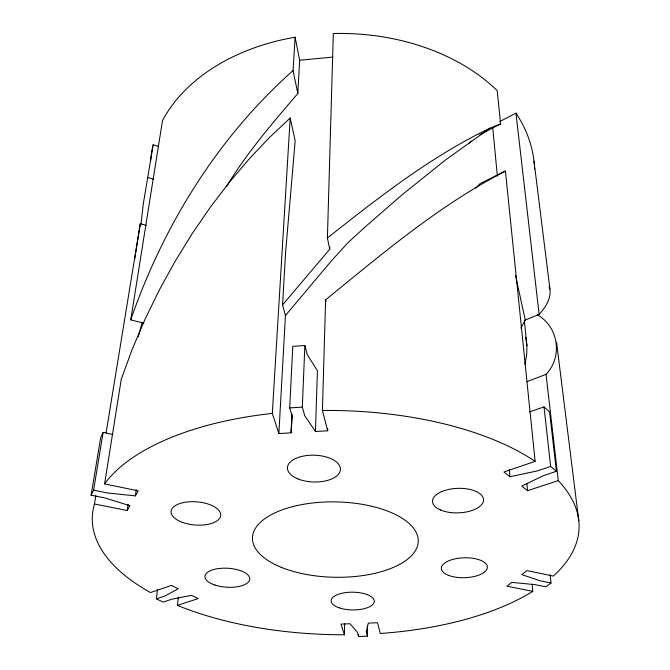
<?xml version="1.0" encoding="UTF-8"?>
<svg xmlns="http://www.w3.org/2000/svg" width="670" height="670" viewBox="0 0 670 670"><rect width="100%" height="100%" fill="white"/><g stroke="black" fill="none" stroke-linecap="round" stroke-linejoin="round"><path stroke-width="1" d="M178.329 597.087L177.441 605.387A243.436 112.083 1.1 0 0 344.455 634.766L340.98 624.097L350.083 623.762L357.227 632.145L358.534 636.5L367.462 636.182L367.462 625.713M358.534 636.5L358.542 634.406M344.455 634.766L344.606 623.36M95.818 495.741L94.47 503.982L127.208 510.515L129.896 505.699L104.956 497.969L91.112 495.18L93.591 490.147L107.535 492.978L135.407 495.859L138.221 490.834L104.587 483.924L121.287 379.145L132.132 349.489L144.77 319.816L159.075 290.462L174.878 261.727L192.005 233.922L210.246 207.34L229.4 182.232L249.257 158.84L269.591 137.367L290.202 117.995L272.313 413.407L278.871 433.549L291.031 432.862L292.296 416.505L289.708 407.888L292.765 346.315L304.875 345.527L302.304 407.142L304.758 415.777L315.436 431.48L327.68 430.785L327.739 428.7M524.317 320.762L526.93 345.728L526.704 354.74L524.912 364.145M327.68 430.785L322.412 410.467L325.612 299.833C382.687 253.327 439.671 205.037 505.423 171.093L535.129 461.362L503.957 471.99L509.979 476.755L537.575 470.843L550.648 466.454L556.41 471.303L543.387 475.633L521.779 486.102L527.558 490.683L558.278 480.616L546.042 374.337C563.068 356.599 558.504 326.617 537.114 314.691M278.871 433.549L285.445 315.511L282.547 304.9L329.741 249.24L327.404 237.959L333.325 33.5A192.181 136.923 1.1 0 1 497.19 90.626L500.591 123.9L479.829 134.678M315.436 431.48L317.438 370.795L307.212 354.48L304.875 345.527M329.741 249.24L329.841 247.171M291.031 432.862L291.936 414.052M226.427 186.721C246.627 153.028 272.389 123.288 297.815 93.515L299.666 60.233L295.093 37.21A192.181 136.923 1.1 0 0 162.492 120.642L130.734 319.883L143.883 323.191M282.547 304.9L285.579 252.556L295.177 140.8L290.202 117.995M297.815 93.515L293.075 70.559L295.093 37.21M134.704 258.829L140.29 223.747L146.286 225.413M140.993 224.174L143.33 203.621L153.204 144.795L158.078 146.261M177.441 605.387L198.236 598.57L191.628 595.337L171.654 599.24L163.12 602.079L156.378 598.888L157.475 589.684M135.407 495.859L136.27 489.695M127.208 510.515L128.096 504.334M106.095 432.895L140.29 223.747M93.591 490.147L103.147 432.368L112.736 434.462M91.112 495.18L100.684 437.636L103.147 432.368M138.204 336.935L142.073 322.84M130.734 319.883C163.421 225.346 217.976 137.224 293.075 70.559M520.866 328.141L525.28 320.067L539.124 314.331C545.472 307.564 551.167 298.845 549.936 289.147L534.007 161.269M285.445 315.511L332.002 260.178L348.358 242.272L367.051 225.304L401.933 194.911L445.835 159.711L490.088 128.129L500.591 123.9M475.775 188.111L480.114 183.588L505.423 171.093M468.489 143.707L471.303 141.102M327.404 237.959C378.743 197.483 430.827 156.487 490.088 128.129M550.162 574.743L551.025 583.009L545.857 586.819L535.112 584.65L511.813 582.381L506.905 586.2L532.792 591.359L532.114 584.106M499.719 121.588L515.959 113.138A192.181 136.923 1.1 0 1 534.3 164.309M526.98 381.632L546.042 374.337M556.41 471.303L549.601 411.941L544.006 406.891L529.484 411.95M156.378 598.888L164.929 596.015L178.212 588.763L171.386 585.413L150.49 592.548A243.436 112.083 1.1 0 1 94.47 503.982M299.666 60.233L332.982 57.084M289.708 407.888L302.304 407.142M551.025 583.009L540.229 580.815L521.838 574.609L526.947 570.639L553.361 576.058A243.436 112.083 1.1 0 0 558.278 480.616M147.852 177.508L153.857 179.258M549.107 286.4L549.936 289.147M367.462 636.182L366.222 631.827L368.358 623.092L377.512 622.748L380.3 633.485A243.436 112.083 1.1 0 0 532.792 591.359M325.612 299.833L326.055 301.802M515.498 275.345L525.28 320.067M525.69 337.169L526.93 345.728M556.561 342.32L578.805 520.85M515.959 113.138L539.124 314.331M544.006 406.891L550.648 466.454M492.701 127.426L497.375 176.177M526.871 483.447L527.558 490.683M509.351 469.503L509.979 476.755M104.587 483.924A243.436 112.083 1.1 0 1 272.313 413.407M322.412 410.467A243.436 112.083 1.1 0 1 535.129 461.362M150.583 160.926A192.181 136.923 1.1 0 1 153.204 144.795M534.501 167.341A192.181 136.923 1.1 0 1 534.576 169.359M339.137 607.824A21.582 8.877 0.7 0 0 374.028 602.673A21.582 8.877 0.7 0 0 344.975 592.699A21.582 8.877 0.7 0 0 339.137 607.824M214.869 585.027A22.445 9.497 3.4 0 0 249.726 579.458A22.445 9.497 3.4 0 0 217.507 568.713A22.445 9.497 3.4 0 0 214.869 585.027M182.466 522.374A24.907 11.608 4.5 0 0 220.715 515.498A24.907 11.608 4.5 0 0 184.501 502.374A24.907 11.608 4.5 0 0 182.466 522.374M448.498 575.346A23.023 9.95 -1.7 0 0 486.738 569.542A23.023 9.95 -1.7 0 0 457.87 558.353A23.023 9.95 -1.7 0 0 448.498 575.346M297.781 478.857A26.515 13.4 1.7 0 0 340.226 470.96A26.515 13.4 1.7 0 0 303.853 455.977A26.515 13.4 1.7 0 0 297.781 478.857M440.475 509.979A25.544 12.261 -2 0 0 482.861 502.776A25.544 12.261 -2 0 0 450.751 489.041A25.544 12.261 -2 0 0 440.475 509.979M281.233 567.314A82.929 37.688 1.1 0 0 416.824 547.859A82.929 37.688 1.1 0 0 308.033 503.58A82.929 37.688 1.1 0 0 281.233 567.314"/></g></svg>
